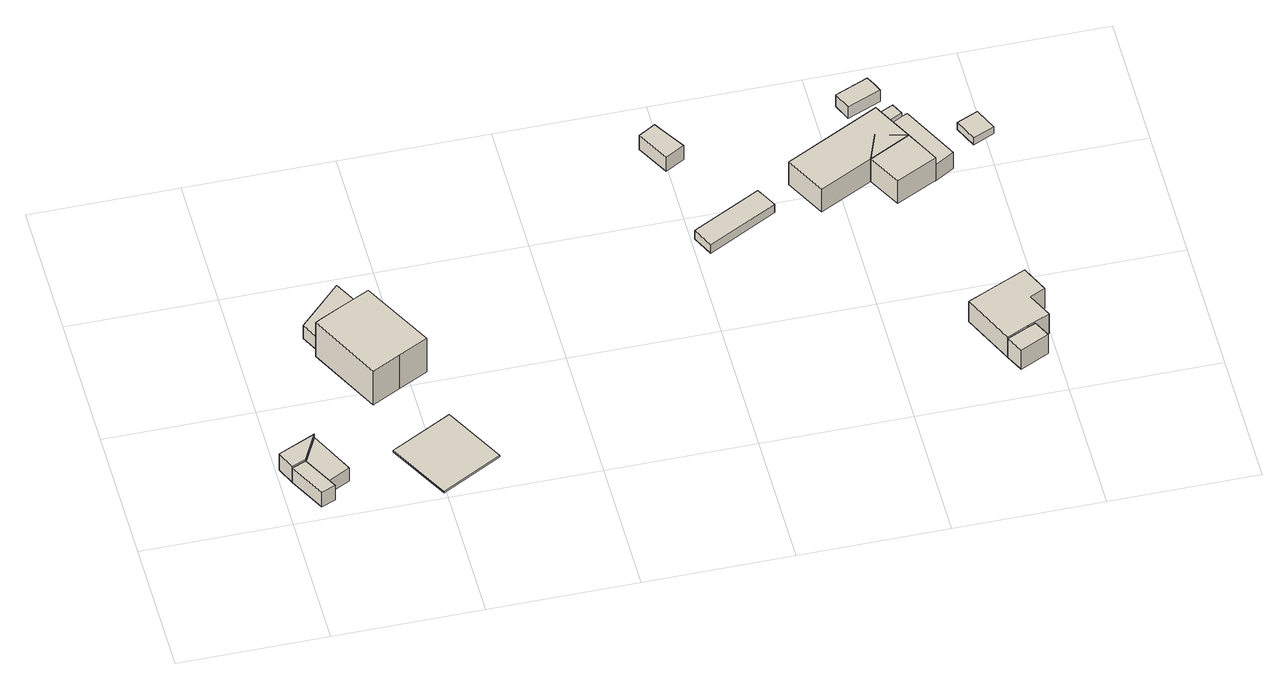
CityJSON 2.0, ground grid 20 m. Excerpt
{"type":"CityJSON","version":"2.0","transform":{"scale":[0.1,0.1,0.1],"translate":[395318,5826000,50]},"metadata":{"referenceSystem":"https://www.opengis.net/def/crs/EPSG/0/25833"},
"CityObjects":{
"building1":{"type":"Building","attributes":{"Gemeindeschluessel":"11000003","BezugspunktDach":"2200","function":"51009_1610","measuredHeight":3.31,"storeysAboveGround":0},"address":[{"country":"Germany","locality":"Berlin"}],"geometry":[{"type":"Solid","lod":"1","boundaries":[[[[0,1,2,3,4]],[[5,6,7,8,9]],[[5,9,4,3]],[[6,5,3,2]],[[7,6,2,1]],[[8,7,1,0]],[[9,8,0,4]]]]}]},
"building2":{"type":"Building","attributes":{"Gemeindeschluessel":"11000003","function":"31001_1313"},"address":[{"country":"Germany","locality":"Berlin","thoroughfareNumber":"90 (1)","thoroughfareName":"Grimselweg"}],"children":["building2-1","building2-2"]},
"building2-1":{"type":"BuildingPart","attributes":{"BezugspunktDach":"2200","measuredHeight":2.27,"storeysAboveGround":1},"parents":["building2"],"geometry":[{"type":"Solid","lod":"1","boundaries":[[[[10,11,12,13]],[[14,15,6,5]],[[15,14,12,11]],[[6,15,11,10]],[[5,6,10,13]],[[13,12,14,5]]]]}]},
"building2-2":{"type":"BuildingPart","attributes":{"BezugspunktDach":"2200","measuredHeight":2.82,"storeysAboveGround":1},"parents":["building2"],"geometry":[{"type":"MultiSurface","lod":"1","boundaries":[[[16,17,18,19]],[[14,5,9,20]],[[14,20,19,18]],[[5,13,12,18,17]],[[9,5,17,16]],[[20,9,16,19]],[[14,12,13,5]]]}]},
"building3":{"type":"Building","attributes":{"Gemeindeschluessel":"11000003","BezugspunktDach":"2200","function":"51009_1610","measuredHeight":2.31,"storeysAboveGround":0},"address":[{"country":"Germany","locality":"Berlin"}],"geometry":[{"type":"Solid","lod":"1","boundaries":[[[[21,22,23,24]],[[25,26,27,28]],[[25,28,24,23]],[[26,25,23,22]],[[27,26,22,21]],[[28,27,21,24]]]]}]},
"building4":{"type":"Building","attributes":{"Gemeindeschluessel":"11000003","BezugspunktDach":"2200","function":"31001_1010","measuredHeight":7.39,"storeysAboveGround":1},"address":[{"country":"Germany","locality":"Berlin","thoroughfareNumber":"90","thoroughfareName":"Grimselweg"}],"geometry":[{"type":"Solid","lod":"1","boundaries":[[[[29,30,31,32,33,34,35]],[[27,36,26,37,38,39,40]],[[27,40,35,34]],[[36,27,34,33]],[[26,36,33,32]],[[37,26,32,31]],[[38,37,31,30]],[[39,38,30,29]],[[40,39,29,35]]]]}]},
"building5":{"type":"Building","attributes":{"Gemeindeschluessel":"11000003","BezugspunktDach":"2200","function":"31001_1010","measuredHeight":0.302,"storeysAboveGround":2},"address":[{"country":"Germany","locality":"Berlin","thoroughfareNumber":"92","thoroughfareName":"Grimselweg"}],"geometry":[{"type":"Solid","lod":"1","boundaries":[[[[41,42,43,44]],[[45,46,47,48]],[[45,48,44,43]],[[46,45,43,42]],[[47,46,42,41]],[[48,47,41,44]]]]}]},
"building6":{"type":"Building","attributes":{"Gemeindeschluessel":"11000003","BezugspunktDach":"2200","function":"51009_1610","measuredHeight":2.48,"storeysAboveGround":0},"address":[{"country":"Germany","locality":"Berlin"}],"geometry":[{"type":"Solid","lod":"1","boundaries":[[[[49,50,51,52,53]],[[54,55,56,57,58]],[[54,58,53,52]],[[55,54,52,51]],[[56,55,51,50]],[[57,56,50,49]],[[58,57,49,53]]]]}]},
"building7":{"type":"Building","attributes":{"Gemeindeschluessel":"11000003","BezugspunktDach":"2200","function":"31001_2741","measuredHeight":2.1,"storeysAboveGround":1},"address":[{"country":"Germany","locality":"Berlin","thoroughfareNumber":"1 (1)","thoroughfareName":"Schreckhornweg"}],"geometry":[{"type":"Solid","lod":"1","boundaries":[[[[59,60,61,62,63]],[[64,65,66,67,68]],[[64,68,63,62]],[[65,64,62,61]],[[66,65,61,60]],[[67,66,60,59]],[[68,67,59,63]]]]}]},
"building8":{"type":"Building","attributes":{"Gemeindeschluessel":"11000003","function":"31001_1010"},"address":[{"country":"Germany","locality":"Berlin","thoroughfareNumber":"1","thoroughfareName":"Schreckhornweg"}],"children":["building8-1","building8-2"]},
"building8-1":{"type":"BuildingPart","attributes":{"BezugspunktDach":"2200","measuredHeight":4.76,"storeysAboveGround":1},"parents":["building8"],"geometry":[{"type":"Solid","lod":"1","boundaries":[[[[69,70,71,72,73,74,75]],[[76,77,78,79,80,81,82]],[[76,82,75,74]],[[77,76,74,73]],[[78,77,73,72]],[[79,78,72,71]],[[80,79,71,70]],[[81,80,70,69]],[[82,81,69,75]]]]}]},
"building8-2":{"type":"BuildingPart","attributes":{"BezugspunktDach":"2200","measuredHeight":4.65,"storeysAboveGround":1},"parents":["building8"],"geometry":[{"type":"Solid","lod":"1","boundaries":[[[[83,84,71,85,70]],[[86,79,87,88,80]],[[86,80,70,85]],[[79,86,85,71]],[[87,79,71,84]],[[88,87,84,83]],[[80,88,83,70]]]]}]},
"building9":{"type":"Building","attributes":{"Gemeindeschluessel":"11000003","function":"31001_1312"},"address":[{"country":"Germany","locality":"Berlin","thoroughfareNumber":"2","thoroughfareName":"Schreckhornweg"}],"children":["building9-1","building9-2"]},
"building9-1":{"type":"BuildingPart","attributes":{"BezugspunktDach":"2200","measuredHeight":4.86,"storeysAboveGround":1},"parents":["building9"],"geometry":[{"type":"MultiSurface","lod":"1","boundaries":[[[89,90,91,92,93,94,95,96]],[[97,98,99,100,101,102,103,104]],[[97,104,96,95]],[[98,97,95,94]],[[99,98,94,93]],[[100,99,93,92]],[[101,100,92,91]],[[105,106,107,101,91,90]],[[108,105,102,90,89]],[[104,103,89,96]],[[102,107,106,105]],[[103,102,105,108]]]}]},
"building9-2":{"type":"BuildingPart","attributes":{"BezugspunktDach":"2200","measuredHeight":3.43,"storeysAboveGround":1},"parents":["building9"],"geometry":[{"type":"MultiSurface","lod":"1","boundaries":[[[109,110,106,108]],[[107,111,112,103]],[[111,107,106,110]],[[112,111,110,109]],[[103,112,109,108]],[[107,102,105,106]],[[108,105,102,103]]]}]},
"building10":{"type":"Building","attributes":{"Gemeindeschluessel":"11000003","BezugspunktDach":"2200","function":"31001_2723","measuredHeight":2.35,"storeysAboveGround":1},"address":[{"country":"Germany","locality":"Berlin","thoroughfareNumber":"89 (1)","thoroughfareName":"Grimselweg"}],"geometry":[{"type":"Solid","lod":"1","boundaries":[[[[113,114,115,116,117]],[[118,119,120,121,122]],[[118,122,117,116]],[[119,118,116,115]],[[120,119,115,114]],[[121,120,114,113]],[[122,121,113,117]]]]}]},
"building11":{"type":"Building","attributes":{"Gemeindeschluessel":"11000003","BezugspunktDach":"2200","function":"31001_2723","measuredHeight":3.39,"storeysAboveGround":1},"address":[{"country":"Germany","locality":"Berlin","thoroughfareNumber":"1 (2)","thoroughfareName":"Schreckhornweg"}],"geometry":[{"type":"Solid","lod":"1","boundaries":[[[[123,124,125,126]],[[127,128,129,77]],[[127,77,126,125]],[[128,127,125,124]],[[129,128,124,123]],[[77,129,123,126]]]]}]},
"building12":{"type":"Building","attributes":{"Gemeindeschluessel":"11000003","BezugspunktDach":"2200","function":"51009_1610","measuredHeight":3.81,"storeysAboveGround":0},"address":[{"country":"Germany","locality":"Berlin"}],"geometry":[{"type":"Solid","lod":"1","boundaries":[[[[130,131,132,133,134]],[[135,136,137,138,139]],[[135,139,134,133]],[[136,135,133,132]],[[137,136,132,131]],[[138,137,131,130]],[[139,138,130,134]]]]}]},
"building13":{"type":"Building","attributes":{"Gemeindeschluessel":"11000003","BezugspunktDach":"2200","function":"51009_1610","measuredHeight":1.98,"storeysAboveGround":0},"address":[{"country":"Germany","locality":"Berlin"}],"geometry":[{"type":"Solid","lod":"1","boundaries":[[[[140,141,142,143,144]],[[145,146,147,148,149]],[[145,149,144,143]],[[146,145,143,142]],[[147,146,142,141]],[[148,147,141,140]],[[149,148,140,144]]]]}]}
},
"vertices":[
[42,21,32],[61,29,32],[55,41,32],[35,79,32],[16,71,32],[35,79,6],[55,41,6],[61,29,6],[42,21,6],[16,71,6],
[55,41,29],[86,57,29],[56,119,29],[35,79,29],[56,119,6],[86,57,6],
[16,71,35],[35,79,35],[56,119,35],[5,96,35],[5,96,6],
[102,278,32],[172,313,32],[144,366,32],[87,308,32],[144,366,9],[172,313,9],[102,278,9],[87,308,9],
[145,175,70],[184,195,70],[224,215,70],[172,313,70],[133,294,70],[102,278,70],[95,274,70],[133,294,9],[224,215,9],[184,195,9],[145,175,9],[95,274,9],
[196,5,13],[278,49,13],[233,133,13],[150,89,13],[233,133,10],[278,49,10],[196,5,10],[150,89,10],
[596,479,38],[622,494,38],[601,528,38],[595,538,38],[572,524,38],[595,538,13],[601,528,13],[622,494,13],[596,479,13],[572,524,13],
[617,328,28],[711,378,28],[704,392,28],[696,406,28],[603,357,28],[696,406,13],[704,392,13],[711,378,13],[617,328,13],[603,357,13],
[768,362,57],[840,399,57],[896,428,57],[870,478,57],[869,480,57],[867,484,57],[739,418,57],[867,484,16],[869,480,16],[870,478,16],[896,428,16],[840,399,16],[768,362,16],[739,418,16],
[864,354,57],[920,382,57],[855,439,57],[855,439,16],[920,382,16],[864,354,16],
[934,57,58],[964,71,58],[994,85,58],[978,119,58],[999,129,58],[982,166,58],[931,143,58],[901,129,58],[931,143,22],[982,166,22],[999,129,22],[978,119,22],[994,85,22],[964,71,22],[934,57,22],[901,129,22],[964,71,56],[974,75,56],[974,75,22],[934,57,56],
[946,33,56],[985,52,56],[985,52,22],[946,33,22],
[838,512,37],[884,531,37],[879,543,37],[873,555,37],[828,536,37],[873,555,16],[879,543,16],[884,531,16],[838,512,16],[828,536,16],
[877,463,50],[898,474,50],[890,490,50],[869,480,50],[890,490,16],[898,474,16],[877,463,16],
[920,382,44],[946,398,44],[906,477,44],[898,474,44],[877,463,44],[898,474,15],[906,477,15],[946,398,15],[920,382,15],[877,463,15],
[980,429,30],[1009,442,30],[1002,458,30],[995,473,30],[966,460,30],[995,473,18],[1002,458,18],[1009,442,18],[980,429,18],[966,460,18]
]}
